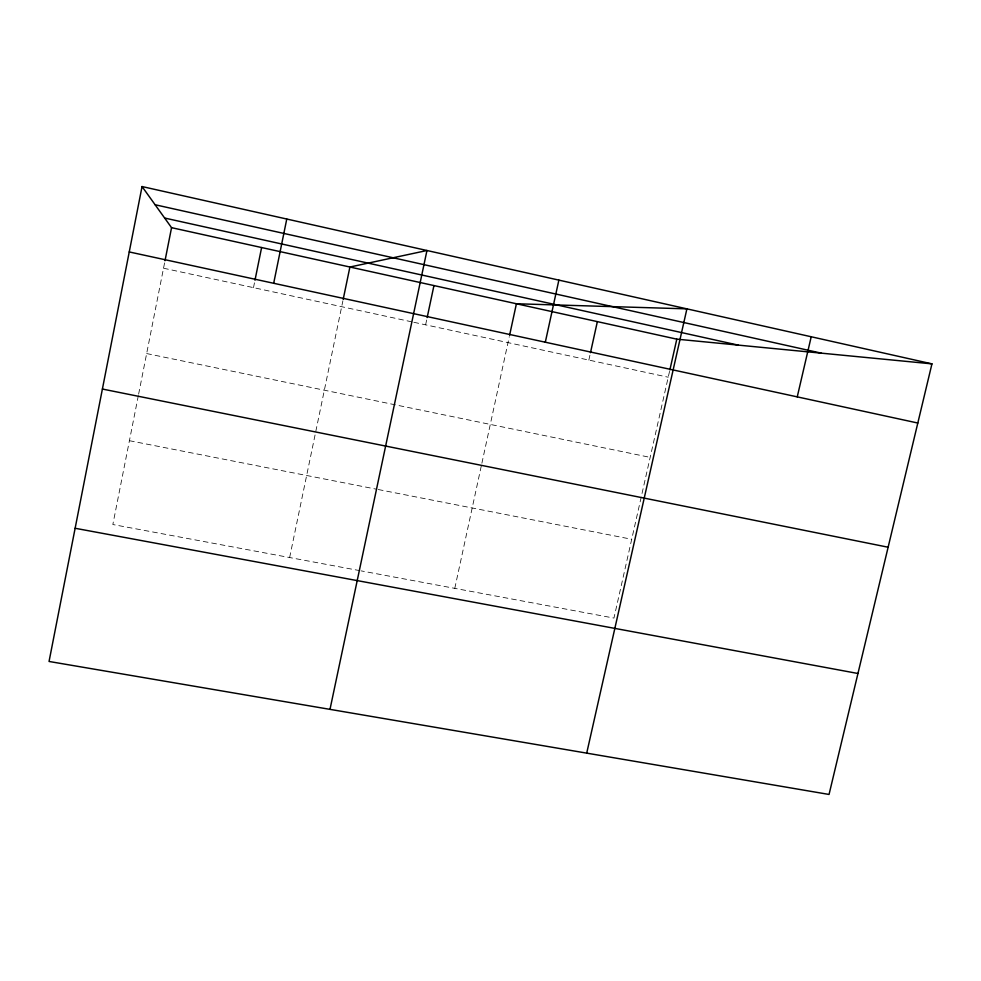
<?xml version="1.0" encoding="UTF-8"?>
<svg xmlns="http://www.w3.org/2000/svg" width="981" height="981" viewBox="0 0 981 981"><rect width="100%" height="100%" fill="white"/><g stroke="black" fill="none" stroke-linecap="round" stroke-linejoin="round"><path stroke-width="0.74" stroke-dasharray="4.91 3.68" d="M138.333 395.625L112.84 524.528L359.586 570.599M138.628 394.129L165.016 260.701M253.49 287.641L254.986 280.21M289.628 557.539L342.896 300.811M425.619 324.821L426.858 319.009M454.779 588.367L481.561 464.7M481.892 463.204L509.298 336.642M588.858 360.076L590.157 354.166M669.545 371.37L613.947 618.079L361.069 570.868M129.418 440.702L376.765 489.249M378.261 489.531L631.703 539.268M146.66 353.565L650.158 457.379M163.533 268.218L412.363 321.964M413.835 322.283L668.22 377.219"/><path stroke-width="1.47" d="M142.049 186.549L49.05 661.464L829.043 794.451L931.95 363.865L142.049 186.549L171.552 227.666L676.804 339.156L931.95 363.865M165.016 260.701L171.552 227.666M254.986 280.21L261.608 247.543M273.687 283.276L286.771 219.045M343.191 299.34L349.898 267.028L426.956 250.511L329.996 709.361M427.164 317.55L433.945 285.569M509.617 335.146L516.411 303.767L686.908 308.856L586.712 753.126M545.313 342.21L558.876 280.112M590.488 352.682L597.355 321.621M669.876 369.898L676.804 339.156M797.246 396.876L811.213 336.753M75.132 528.269L857.958 673.493M102.404 389.04L888.124 547.226M129.247 251.945L917.811 423.032M164.649 218.04L738.08 345.091M155.108 204.747L821.158 353.135"/></g></svg>
